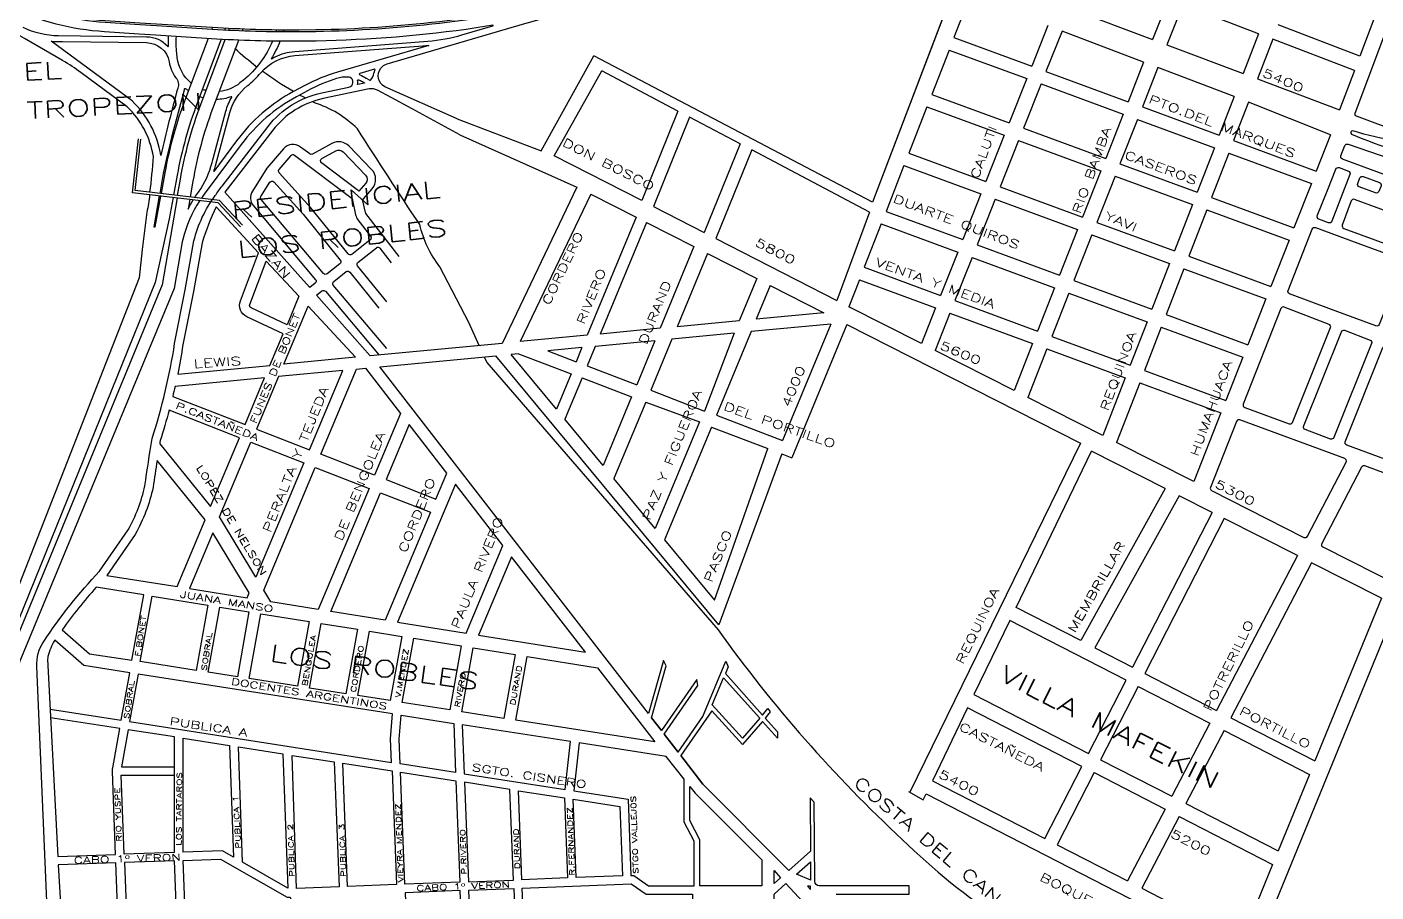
# Model space of a CAD drawing. Header units: millimetres. Extents: x 4374322 to 4409026, y 6503580 to 6534206.
# Drawn here: x 4379224 to 4380827, y 6525542 to 6526570 of the extents above; entities that cross this region are included whole.
import ezdxf

# ---------------------------------------------------------------- set-up
doc = ezdxf.new("R2010")
doc.units = ezdxf.units.MM
for name, color, linetype in [('LINEA CALLE', 252, 'Continuous'), ('NOMBRE BARRIO', 8, 'Continuous'), ('NOMBRE CALLE', 252, 'Continuous')]:
    doc.layers.add(name, color=color, linetype=linetype)
doc.styles.add('ROMANS', font='romans')
doc.styles.add('S1', font='ROMANS')

msp = doc.modelspace()

# ---------------------------------------------------------------- linework, layer by layer
at = {"layer": 'LINEA CALLE', "transparency": 33554687}
for p, q in [((4380326.8, 6526620.2), (4380228.6, 6526361.9)), ((4380322.9, 6526609.9), (4380228.6, 6526361.9)), ((4380344.3, 6526607.1), (4380325.1, 6526557.7)), ((4380580, 6526603.2), (4380561.1, 6526555.4)), ((4380464.2, 6526592), (4380561.1, 6526555.4)), ((4380596.9, 6526596.7), (4380578.1, 6526549)), ((4380687, 6526562.3), (4380596.9, 6526596.7)), ((4380826.4, 6526585.8), (4380807.3, 6526535.7)), ((4380436.6, 6526571.9), (4380417.5, 6526523.7)), ((4380807.3, 6526535.7), (4380710.5, 6526572.7)), ((4380325.1, 6526557.7), (4380417.5, 6526523.7)), ((4380453.6, 6526565.4), (4380434.5, 6526517.4)), ((4380550.5, 6526528.5), (4380453.6, 6526565.4)), ((4380687, 6526562.3), (4380668.6, 6526514.9)), ((4380703.9, 6526555.8), (4380685.6, 6526508.5)), ((4380800.8, 6526518.7), (4380703.9, 6526555.8)), ((4380319.3, 6526542.9), (4380298.8, 6526490.2)), ((4380319.3, 6526542.9), (4380411.6, 6526508.9)), ((4380578.1, 6526549), (4380668.6, 6526514.9)), ((4379834.6, 6526423.1), (4379897.4, 6526535.9)), ((4380228.6, 6526361.9), (4379897.4, 6526535.9)), ((4380550.5, 6526528.5), (4380532, 6526481.5)), ((4380567.5, 6526522), (4380549, 6526475.2)), ((4380658, 6526487.5), (4380567.5, 6526522)), ((4379850.3, 6526417.1), (4379906.7, 6526518.3)), ((4379997.3, 6526470.4), (4379906.7, 6526518.3)), ((4380411.6, 6526508.9), (4380390.7, 6526456.3)), ((4380434.5, 6526517.4), (4380532, 6526481.5)), ((4380685.6, 6526508.5), (4380783, 6526471.9)), ((4380800.8, 6526518.7), (4380783, 6526471.9)), ((4380298.8, 6526490.2), (4380390.7, 6526456.3)), ((4380428.7, 6526502.6), (4380407.8, 6526450)), ((4380428.7, 6526502.6), (4380526.1, 6526466.6)), ((4380293, 6526475.3), (4380271.6, 6526420.4)), ((4380293, 6526475.3), (4380384.8, 6526441.5)), ((4380549, 6526475.2), (4380640.3, 6526441.6)), ((4380658, 6526487.5), (4380640.3, 6526441.6)), ((4380675, 6526481), (4380657.3, 6526435.3)), ((4380772.5, 6526441.9), (4380675, 6526481)), ((4379735, 6526460.9), (4379834.6, 6526423.1)), ((4379997.3, 6526470.4), (4379954.2, 6526364.1)), ((4380011.1, 6526463.1), (4379968.1, 6526356.8)), ((4380071.2, 6526431.2), (4380011.1, 6526463.1)), ((4380526.1, 6526466.6), (4380505.4, 6526414)), ((4380543.2, 6526460.4), (4380522.4, 6526407.8)), ((4380543.2, 6526460.4), (4380634.5, 6526426.7)), ((4379738, 6526442.1), (4379877.1, 6526380)), ((4380384.8, 6526441.5), (4380363, 6526386.6)), ((4380407.8, 6526450), (4380505.4, 6526414)), ((4380772.5, 6526441.9), (4380755.6, 6526399)), ((4380071.2, 6526431.2), (4380028.6, 6526325.8)), ((4380401.9, 6526435.2), (4380380.1, 6526380.4)), ((4380401.9, 6526435.2), (4380499.5, 6526399.2)), ((4380634.5, 6526426.7), (4380614.1, 6526374)), ((4380657.3, 6526435.3), (4380755.6, 6526399)), ((4379954.2, 6526364.1), (4379850.3, 6526417.1)), ((4380085, 6526424.2), (4380042.4, 6526318.7)), ((4380225, 6526350.3), (4380085, 6526424.2)), ((4380271.6, 6526420.4), (4380363, 6526386.6)), ((4380651.6, 6526420.4), (4380631.1, 6526367.7)), ((4380651.6, 6526420.4), (4380749.8, 6526384.2)), ((4380265.8, 6526405.5), (4380244.6, 6526351)), ((4380265.8, 6526405.5), (4380357.2, 6526371.8)), ((4380499.5, 6526399.2), (4380477.9, 6526344.3)), ((4380516.6, 6526392.9), (4380494.9, 6526338)), ((4380516.6, 6526392.9), (4380608.4, 6526359.1)), ((4380522.4, 6526407.8), (4380614.1, 6526374)), ((4379877.1, 6526380), (4379788.6, 6526194.2)), ((4380380.1, 6526380.4), (4380477.9, 6526344.3)), ((4380749.8, 6526384.2), (4380729, 6526331.6)), ((4379459.2, 6526373.8), (4379548.7, 6526272.9)), ((4379893.9, 6526371.5), (4379809.7, 6526196.3)), ((4379893.9, 6526371.5), (4379947.5, 6526344.2)), ((4380357.2, 6526371.8), (4380335.6, 6526317.5)), ((4380374.2, 6526365.5), (4380352.6, 6526311.2)), ((4380374.2, 6526365.5), (4380472, 6526329.5)), ((4380631.1, 6526367.7), (4380729, 6526331.6)), ((4379448.6, 6526356.6), (4379499.2, 6526301.9)), ((4379968.1, 6526356.8), (4380028.6, 6526325.8)), ((4380225, 6526350.3), (4380186.1, 6526245.1)), ((4380225, 6526350.3), (4380186.1, 6526245.1)), ((4380244.6, 6526351), (4380335.6, 6526317.5)), ((4380608.4, 6526359.1), (4380587.1, 6526304.1)), ((4380625.4, 6526352.8), (4380604.1, 6526297.8)), ((4380625.4, 6526352.8), (4380723.2, 6526316.8)), ((4379947.5, 6526344.2), (4379889.4, 6526203.8)), ((4379959.9, 6526337.9), (4379905, 6526205.3)), ((4379959.9, 6526337.9), (4380016.3, 6526309.2)), ((4380238.8, 6526336.2), (4380218.7, 6526284.6)), ((4380238.8, 6526336.2), (4380329.7, 6526302.7)), ((4380472, 6526329.5), (4380450.6, 6526275.1)), ((4380494.9, 6526338), (4380587.1, 6526304.1)), ((4380042.4, 6526318.7), (4380186.1, 6526245.1)), ((4380489.1, 6526323.2), (4380467.6, 6526268.8)), ((4380489.1, 6526323.2), (4380581.3, 6526289.2)), ((4380723.2, 6526316.8), (4380701.5, 6526261.9)), ((4380016.3, 6526309.2), (4379976.1, 6526212.1)), ((4380032.3, 6526301.1), (4379996.2, 6526214)), ((4380032.3, 6526301.1), (4380091, 6526271.2)), ((4380329.7, 6526302.7), (4380309.3, 6526251.2)), ((4380352.6, 6526311.2), (4380450.6, 6526275.1)), ((4380604.1, 6526297.8), (4380701.5, 6526261.9)), ((4380218.7, 6526284.6), (4380309.3, 6526251.2)), ((4380346.7, 6526296.4), (4380326.3, 6526245)), ((4380346.7, 6526296.4), (4380444.8, 6526260.3)), ((4380581.3, 6526289.2), (4380560.2, 6526234.7)), ((4380598.3, 6526282.9), (4380577.3, 6526228.4)), ((4380598.3, 6526282.9), (4380695.7, 6526247)), ((4380091, 6526271.2), (4380070.2, 6526221.1)), ((4380212.9, 6526269.8), (4380200.4, 6526237.6)), ((4380212.9, 6526269.8), (4380303.4, 6526236.4)), ((4380467.6, 6526268.8), (4380560.2, 6526234.7)), ((4380106.9, 6526263.1), (4380090.3, 6526223)), ((4380106.9, 6526263.1), (4380170.6, 6526230.6)), ((4380444.8, 6526260.3), (4380424.5, 6526208.8)), ((4380461.8, 6526254), (4380441.5, 6526202.5)), ((4380461.8, 6526254), (4380554.5, 6526219.8)), ((4380286.5, 6526193.9), (4380200.4, 6526237.6)), ((4380303.4, 6526236.4), (4380286.5, 6526193.9)), ((4380326.3, 6526245), (4380424.5, 6526208.8)), ((4380695.7, 6526247), (4380674.3, 6526192.6)), ((4380070.2, 6526221.1), (4379996.2, 6526214)), ((4380178.9, 6526217.2), (4380084.2, 6526208.2)), ((4380170.6, 6526230.6), (4380090.3, 6526223)), ((4380178.9, 6526217.2), (4380121.6, 6526078.9)), ((4380198, 6526216.7), (4380132.4, 6526058.3)), ((4380198, 6526216.7), (4380475.5, 6526075.5)), ((4380320.4, 6526230.1), (4380302.8, 6526185.7)), ((4380320.4, 6526230.1), (4380418.6, 6526193.9)), ((4380554.5, 6526219.8), (4380534.5, 6526168.2)), ((4380577.3, 6526228.4), (4380674.3, 6526192.6)), ((4379889.4, 6526203.8), (4379809.7, 6526196.3)), ((4379976.1, 6526212.1), (4379905, 6526205.3)), ((4380064.1, 6526206.3), (4379990.1, 6526199.3)), ((4380064.1, 6526206.3), (4380028.9, 6526113.6)), ((4380084.2, 6526208.2), (4380043.1, 6526108.9)), ((4380441.5, 6526202.5), (4380534.5, 6526168.2)), ((4380571.5, 6526213.5), (4380551.5, 6526161.9)), ((4380571.5, 6526213.5), (4380668.4, 6526177.8)), ((4379883.3, 6526189.1), (4379842.7, 6526185.2)), ((4379842.7, 6526185.2), (4379876.4, 6526172.4)), ((4379883.3, 6526189.1), (4379876.4, 6526172.4)), ((4379898.9, 6526190.6), (4379889.3, 6526167.5)), ((4379970, 6526197.3), (4379898.9, 6526190.6)), ((4379970, 6526197.3), (4379948.3, 6526145)), ((4379990.1, 6526199.3), (4379965, 6526138.7)), ((4380396.6, 6526138.1), (4380302.8, 6526185.7)), ((4380418.6, 6526193.9), (4380396.6, 6526138.1)), ((4380435.7, 6526187.7), (4380412.9, 6526129.9)), ((4380435.7, 6526187.7), (4380528.7, 6526153.3)), ((4379808, 6526181.9), (4379799, 6526181.1)), ((4379853, 6526115.9), (4379799, 6526181.1)), ((4379808, 6526181.9), (4379870.4, 6526158.1)), ((4380668.4, 6526177.8), (4380648.1, 6526126.3)), ((4379870.4, 6526158.1), (4379853, 6526115.9)), ((4379883.4, 6526153.2), (4379862.9, 6526103.9)), ((4379883.4, 6526153.2), (4379942.3, 6526130.7)), ((4379889.3, 6526167.5), (4379948.3, 6526145)), ((4380528.7, 6526153.3), (4380502.2, 6526084.6)), ((4380551.5, 6526161.9), (4380648.1, 6526126.3)), ((4379965, 6526138.7), (4380028.9, 6526113.6)), ((4380545.8, 6526147.1), (4380518.4, 6526076.4)), ((4380545.8, 6526147.1), (4380642.3, 6526111.5)), ((4379942.3, 6526130.7), (4379908.5, 6526048.9)), ((4379959, 6526124.4), (4379921.3, 6526033.4)), ((4379959, 6526124.4), (4380023, 6526101)), ((4380502.2, 6526084.6), (4380412.9, 6526129.9)), ((4380043.1, 6526108.9), (4380121.6, 6526078.9)), ((4380642.3, 6526111.5), (4380610.1, 6526029.9)), ((4379908.5, 6526048.9), (4379862.9, 6526103.9)), ((4380037.1, 6526094.6), (4380104, 6526069.1)), ((4380475.5, 6526075.5), (4380272.7, 6525660.6)), ((4380610.1, 6526029.9), (4380518.4, 6526076.4)), ((4380120.7, 6526062.8), (4380132.4, 6526058.3)), ((4380575.9, 6526021.6), (4380488.4, 6526066)), ((4380592.7, 6526013.1), (4380492.5, 6525832.2)), ((4380631.8, 6525993.3), (4380592.7, 6526013.1)), ((4380631.8, 6525993.3), (4380537.4, 6525809.1)), ((4380646.3, 6525986), (4380551.9, 6525801.7)), ((4380733.1, 6525942), (4380646.3, 6525986)), ((4379789.4, 6525953.8), (4379782.8, 6525962.3)), ((4380733.1, 6525942), (4380637.1, 6525757.8)), ((4380750.1, 6525933.4), (4380654, 6525749.1)), ((4380833.1, 6525891.3), (4380750.1, 6525933.4)), ((4380851.2, 6525882.1), (4380675.8, 6525453.2)), ((4380833.1, 6525891.3), (4380754, 6525697.8)), ((4380492.5, 6525832.2), (4380537.4, 6525809.1)), ((4380551.9, 6525801.7), (4380637.1, 6525757.8)), ((4380544, 6525786.3), (4380499.4, 6525699.2)), ((4380544, 6525786.3), (4380629.1, 6525742.6)), ((4380629.1, 6525742.6), (4380583.9, 6525655.8)), ((4380654, 6525749.1), (4380754, 6525697.8)), ((4380646.1, 6525733.9), (4380600.8, 6525647.1)), ((4380646.1, 6525733.9), (4380747.5, 6525681.8)), ((4380499.4, 6525699.2), (4380583.9, 6525655.8)), ((4380491.6, 6525683.9), (4380575.9, 6525640.5)), ((4380747.5, 6525681.8), (4380710.3, 6525590.8)), ((4380575.9, 6525640.5), (4380531.4, 6525555.1)), ((4380600.8, 6525647.1), (4380710.3, 6525590.8)), ((4380592.9, 6525631.8), (4380548.3, 6525546.4)), ((4380592.9, 6525631.8), (4380703.7, 6525574.8)), ((4380703.7, 6525574.8), (4380667.1, 6525485.3)), ((4380548.3, 6525546.4), (4380667.1, 6525485.3))]:
    msp.add_line(p, q, dxfattribs=at)
for points in [[(4379370.1, 6526373.8, 0.01786), (4379374.1, 6526416.2, 0.163961), (4379343, 6526475.4), (4379288.3, 6526515.6, 0.034512), (4379266.2, 6526530.5), (4379221.1, 6526556.5, -0.0182), (4379210.3, 6526563.3), (4379117.8, 6526646.9), (4379087.7, 6526670), (4379026.5, 6526723.7, 0.399651), (4379012.8, 6526720.7), (4379011.5, 6526717.3, -0.011747), (4379008.9, 6526699.1, -0.036953), (4379070.5, 6526610.4, 0.036953), (4379008.9, 6526699.1)], [(4379208.3, 6526603.9, 0.093917), (4379316.8, 6526576), (4379357.9, 6526573.4), (4379377.9, 6526572), (4379444, 6526567.8, 0.017205), (4379547.2, 6526564.8), (4379567.2, 6526565.1, 0.049108), (4379859.3, 6526599.2), (4380080.6, 6526647.5), (4380111, 6526652.5), (4380118.5, 6526653.4)], [(4380118.5, 6526653.4), (4380126.2, 6526654.3), (4380141.4, 6526655.3), (4380156.8, 6526655.7), (4380182.1, 6526655.6, -0.070951), (4380331.4, 6526629.9, 1), (4380331.9, 6526631.5, 0.07096), (4380182.1, 6526657.2), (4380156.8, 6526657.3), (4380141.4, 6526656.9), (4380126, 6526655.9), (4380118.4, 6526655), (4380110.7, 6526654.1), (4380080.3, 6526649), (4379858.9, 6526600.8, -0.049109), (4379567.1, 6526566.7), (4379547.2, 6526566.6, -0.017213), (4379444.1, 6526569.6), (4379378, 6526573.8), (4379358, 6526575), (4379316.9, 6526577.6, -0.093917), (4379209, 6526605.3)], [(4380801.7, 6526468), (4380872.5, 6526657.4, -0.416729), (4380876.3, 6526659.1), (4380931.1, 6526638.1, -0.417992), (4380932.8, 6526634.2), (4380857.7, 6526445.8, -0.408654), (4380855.2, 6526444.7), (4380803.4, 6526464.2, -0.413498), (4380801.7, 6526468)], [(4379524.5, 6526553.3, -0.045552), (4379514, 6526532.3, -0.021032), (4379518.8, 6526534.9, -0.09298), (4379542, 6526541.2), (4379700.1, 6526553.5, 0.051726), (4379740.7, 6526560.9), (4379777.4, 6526571.6, 0.938546), (4379777.2, 6526572.6), (4379757.5, 6526569.1, -0.03156), (4379567.4, 6526553.6), (4379547.3, 6526553.3, -0.017216), (4379443.2, 6526556.3), (4379377.1, 6526560.6), (4379357.2, 6526561.9), (4379316.1, 6526564.6, -0.093326), (4379204.1, 6526593.2)], [(4379735, 6526460.9), (4379649.1, 6526499.1, -0.45726), (4379644.2, 6526521.2, -0.162278), (4379652, 6526526.6), (4379652, 6526526.6), (4379815.5, 6526574.4, -0.017478), (4379849.4, 6526583.1), (4379879.3, 6526589.6)], [(4379219, 6526570.1, 0.110127), (4379261.3, 6526560.1), (4379365.9, 6526558.7, -0.206418), (4379391.2, 6526547.4, 0.697023), (4379392.1, 6526547.7, -0.022862), (4379392.2, 6526559.6)], [(4379403.1, 6526497.6, 0.010541), (4379383, 6526417.7, 0.165241), (4379348.8, 6526482.3), (4379252.7, 6526553.3, 0.029244), (4379266.3, 6526553), (4379365.8, 6526551.7, -0.357165), (4379392.9, 6526528.8, 0.11511), (4379400.8, 6526509.8, -0.278721), (4379403.1, 6526497.6)], [(4379439.1, 6526556.6), (4379412.1, 6526485.1, 0.045158), (4379387.7, 6526396.9), (4379383.2, 6526372.3)], [(4379454.8, 6526555.6), (4379454.4, 6526554.5), (4379426.2, 6526479.8, 0.045158), (4379402.4, 6526394.3), (4379398.1, 6526370.5)], [(4379419.1, 6526503.6, -0.197422), (4379402.5, 6526534.1), (4379401.9, 6526539.3, -0.040919), (4379401.4, 6526559)], [(4379402.8, 6526370), (4379406.2, 6526389.4, -0.047274), (4379430.5, 6526478.2), (4379459.6, 6526555.4)], [(4379475.4, 6526554.6), (4379474.1, 6526551.2), (4379444.5, 6526472.9, 0.047274), (4379421, 6526386.8), (4379417.8, 6526368.2)], [(4379515.7, 6526553.4, -0.121678), (4379481, 6526507), (4379477, 6526503.7, -0.149283), (4379452.3, 6526493.5, -0.149283)], [(4379520.4, 6526566.7, -0.003873), (4379519.9, 6526564.9)], [(4379528.9, 6526566.6, -0.003614), (4379528.4, 6526564.8)], [(4379496.9, 6526522.7, -0.021688), (4379471, 6526544.6)], [(4379447.6, 6526369.8, -0.018419), (4379455.7, 6526381.2), (4379510.3, 6526451.9, -0.178318), (4379574.4, 6526492.1), (4379606.5, 6526498.9, 0.71511), (4379607.9, 6526510.2, 0.101321), (4379605.5, 6526510.8, 0.087091), (4379591.8, 6526509), (4379591.8, 6526509, 0.048526), (4379557.4, 6526494.5), (4379544, 6526487.3, 0.109618), (4379478.5, 6526430.6), (4379434.5, 6526371.5, 0.009807), (4379431.1, 6526366.7, 0.009807)], [(4379540.6, 6526493.4, -0.028325), (4379503.5, 6526517.7)], [(4379617, 6526501.8, -0.546488), (4379616.7, 6526502.2, 0.094433), (4379616.8, 6526506.6, -0.57785), (4379617.9, 6526507.4, -0.031486), (4379622.4, 6526505.4), (4379622.4, 6526505.4), (4379624.9, 6526504, -0.697961), (4379624.8, 6526503.5), (4379617, 6526501.8)], [(4379382, 6526372.4), (4379386.1, 6526396.1), (4379390, 6526413.8), (4379394, 6526430), (4379397, 6526442.4), (4379411.1, 6526495.7, 0.003021), (4379411.1, 6526496.2, -0.640766), (4379412.7, 6526496.9), (4379412.7, 6526496.9, 0.017425), (4379415.7, 6526494.6)], [(4379436.7, 6526494.7, -0.025174), (4379432.3, 6526496.1)], [(4379738, 6526442.1), (4379681.6, 6526472.8), (4379656.8, 6526486.3), (4379640.4, 6526495.1, 0.177148), (4379630.4, 6526496.6), (4379575.8, 6526485.1, 0.178318), (4379516, 6526447.5), (4379459.2, 6526373.8)], [(4379554.4, 6526485.9, -0.004756), (4379547.8, 6526489.4)], [(4379423.3, 6526367.6, -0.01221), (4379427.6, 6526373.9, 0.098348), (4379443.8, 6526409.3, 0.00734), (4379444.6, 6526412.2), (4379460.2, 6526470.1, -0.06957), (4379467.2, 6526486.7, 0.70554), (4379466.7, 6526487.4, -0.083238), (4379448.8, 6526484.1)], [(4379429.1, 6526487.5, 0.020947), (4379433.5, 6526486.1, 0.020947)], [(4379761, 6526191.6), (4379748.7, 6526219.1), (4379714.6, 6526285.3, -0.117539), (4379690.7, 6526335.4, -0.005526), (4379616.5, 6526449.2, 0.116002), (4379565.4, 6526480.3, -0.001707), (4379563, 6526481.5)], [(4379666.1, 6526297.3), (4379626.7, 6526348.4, -0.110107), (4379626.2, 6526349.6), (4379623.1, 6526363.5, -0.237874), (4379623.7, 6526366.1), (4379634, 6526377.9, 0.388955), (4379633.4, 6526400.9), (4379606.6, 6526428.6, 0.33605), (4379586.3, 6526431.8), (4379563.1, 6526419.2, -0.293161), (4379559.8, 6526419.5), (4379549, 6526427.6, 0.396144), (4379528.6, 6526425.4), (4379509, 6526402.5), (4379491.7, 6526375.3, 0.327913), (4379492.9, 6526357.6), (4379566.8, 6526269.9, -0.422879), (4379566.4, 6526265.6), (4379559.8, 6526260.4), (4379548.7, 6526272.9)], [(4379618.3, 6526375.1, 0.041463), (4379616.4, 6526376.8), (4379573.9, 6526408.9, -0.546597), (4379574.3, 6526413.9), (4379591, 6526423, -0.33605), (4379599.4, 6526421.7), (4379626.2, 6526394, -0.388955), (4379626.4, 6526384.5), (4379618.3, 6526375.1)], [(4380782.6, 6526403.1), (4380793.7, 6526399, -0.417952), (4380795.5, 6526395.1), (4380774.1, 6526339.3, -0.410402), (4380770.2, 6526337.5), (4380758.6, 6526341.8, -0.420552), (4380756.8, 6526345.7), (4380769.2, 6526377.1), (4380778.7, 6526401.4, -0.407986), (4380782.6, 6526403.1)], [(4379580.5, 6526276.8, -0.405601), (4379576.3, 6526277.2), (4379502, 6526365.3, -0.327913), (4379501.8, 6526368.9), (4379512.5, 6526385.7, -0.495068), (4379517.3, 6526386.1), (4379552.2, 6526347.6), (4379596.1, 6526293, -0.416248), (4379595.6, 6526288.8), (4379580.5, 6526276.8)], [(4379429.2, 6526363.9, 0.084823), (4379409.1, 6526317.5), (4379408.5, 6526315), (4379398.9, 6526259.5), (4379215.6, 6525816.4, 0.091105), (4379196.6, 6525701.9), (4379196.4, 6525634), (4379196.4, 6525634), (4379196.1, 6525474.6), (4379198.5, 6525133.7), (4379198.6, 6525121.3, 0.034281), (4379204.2, 6525047.4, 0.043435), (4379215.5, 6525005.2, -0.009713), (4379215.9, 6525004.2, -0.135088), (4379220.7, 6524955.4, -0.049159), (4379210.2, 6524907.3, 0.049137), (4379202.9, 6524844.2), (4379205.3, 6524178.2, -0.110569), (4379119.8, 6523843.4, -0.033494), (4379078.3, 6523767.5, -0.009737), (4379058.2, 6523745.4, 0.012931), (4378991.3, 6523671, 0.101103)], [(4379369.7, 6526370.8, -0.008786), (4379366.5, 6526350.1), (4379360.9, 6526305.6), (4379357.3, 6526272.2), (4379178.7, 6525816.4)], [(4379324.2, 6523703.2), (4379253, 6525400.9), (4379235.6, 6525810.1, -0.158095), (4379243.9, 6525839.8, -0.042943), (4379310.1, 6525923.2), (4379344, 6525972.4, 0.074751), (4379364, 6526024.9, -0.001424), (4379372.5, 6526080.9, 0.040337), (4379399.4, 6526194.2), (4379412, 6526257.8), (4379422.3, 6526315.9, -0.100378), (4379447.6, 6526369.8, 0.100378)], [(4379382.6, 6526369.3), (4379375.9, 6526332.6, -0.412164), (4379375.3, 6526332.2), (4379375.4, 6526332.2, -0.414214), (4379375, 6526332.7), (4379381.5, 6526369.4)], [(4379417.3, 6526365.3), (4379415.3, 6526353.8, -0.020045), (4379421.5, 6526364.8)], [(4380865.9, 6526305.4), (4380877.4, 6526333.9, 0.422688), (4380875.6, 6526337.8), (4380801.1, 6526365.3, 0.413453), (4380797.2, 6526363.5), (4380786.5, 6526334.7, 0.414975), (4380788.3, 6526330.9), (4380809.1, 6526323.2), (4380862.1, 6526303.7, 0.40579), (4380865.9, 6526305.4)], [(4379448.6, 6526356.6, 0.035575), (4379432.1, 6526313.8), (4379421.8, 6526256), (4379409.2, 6526192.5, -0.012116), (4379403, 6526157.5), (4379512.5, 6526168), (4379528.2, 6526205.4), (4379485.1, 6526225.8, -0.39152), (4379477.5, 6526244.7), (4379499.2, 6526301.9)], [(4380722, 6526257.1), (4380750.7, 6526330.1, -0.407904), (4380754.5, 6526331.8), (4380805.1, 6526313.2), (4380857.9, 6526293.7, -0.422688), (4380859.7, 6526289.8), (4380830.3, 6526216.6, -0.406882), (4380826.4, 6526214.9), (4380773.6, 6526234.6), (4380723.7, 6526253.2, -0.419449), (4380722, 6526257.1)], [(4379651.4, 6526243.5), (4379616.8, 6526286.5, -0.416248), (4379617.3, 6526290.7), (4379639, 6526307.9, -0.41818), (4379643.2, 6526307.4), (4379656.6, 6526290)], [(4379547.1, 6526250.2), (4379532.9, 6526216.4), (4379490.2, 6526236.6, -0.39152), (4379488.7, 6526240.4), (4379508.3, 6526292), (4379537.4, 6526260.7), (4379547.1, 6526250.2)], [(4379651.5, 6526188.1), (4379587.9, 6526263.4, -0.422879), (4379588.4, 6526267.7), (4379603.2, 6526279.5, -0.412182), (4379607.4, 6526279), (4379642, 6526236)], [(4379788.6, 6526194.2), (4379631.7, 6526179.3), (4379567.8, 6526251.4), (4379574.3, 6526256.5, -0.405601), (4379578.4, 6526256.1), (4379642.3, 6526180.3)], [(4380892.9, 6526166.8), (4380848.3, 6526055.6, -0.40579), (4380844.5, 6526053.9), (4380791.8, 6526073.3, -0.421875), (4380790.1, 6526077.3), (4380834.7, 6526189.2, -0.410309), (4380838.6, 6526190.9), (4380891.2, 6526170.7, -0.41894), (4380892.9, 6526166.8)], [(4379767, 6526178), (4379770.1, 6526171.3), (4380045, 6525853.6, 0.007087), (4380045, 6525853.6, 0.050429), (4380264.1, 6525604.2, 0.097548), (4380517, 6525437.7, 0.037873), (4380739.9, 6525310.7, 0.044958), (4381000.7, 6525277.7), (4381372.7, 6525059.5), (4381547.4, 6524623.6), (4381579.7, 6524539.1), (4381589.6, 6524510.6), (4381650, 6524359.2), (4381668.6, 6524302), (4381686.2, 6524253.8), (4381726.1, 6524197.5), (4381767.2, 6524130.9), (4381789.4, 6524068.3), (4381797.5, 6524045.4), (4381801.8, 6524012.1), (4381850.8, 6523956.2), (4381972.7, 6523893.2), (4382116.5, 6523837.5)], [(4379392.9, 6526114.9, -0.01291), (4379382.2, 6526078.6, 0.000093), (4379381.7, 6526074.9), (4379442.1, 6526000.1), (4379476.4, 6526081.9), (4379392.9, 6526114.9)], [(4379251.5, 6525759.4), (4379335.9, 6525746.3), (4379346, 6525802.6), (4379291.5, 6525811.1), (4379257, 6525841.3, 0.07273), (4379248.8, 6525821.8, 0.073457), (4379248.5, 6525818.9), (4379260.5, 6525584.1), (4379329.3, 6525586.5), (4379325.5, 6525685.2, -0.053972), (4379325.8, 6525689.5), (4379334.2, 6525736.4), (4379252.1, 6525749.2)], [(4380185.1, 6525539.4), (4380271.8, 6525539.3), (4380271.8, 6525549.3), (4380165, 6525549.4, -0.411761), (4380160, 6525554.3), (4380159.3, 6525648.8), (4380154.2, 6525653.9), (4380154.7, 6525590.4), (4380128.9, 6525567.6), (4380027, 6525670.2), (4380000.8, 6525704.2), (4380027, 6525670.2)], [(4379839.1, 6525259.1), (4379830.4, 6525482.5, 0.130191), (4379827.4, 6525492.3), (4379816.5, 6525509.8, -0.130191), (4379813.5, 6525519.6), (4379812.4, 6525546.6), (4379941.9, 6525551.6), (4379959.4, 6525539.4), (4380014.7, 6525539.4), (4380014.7, 6525433.2), (4380013.5, 6525434.4), (4379982.2, 6525449.7), (4379978.4, 6525441.9), (4380008.4, 6525427.2), (4380014.4, 6525421.3), (4380005.1, 6525402.9), (4380005.3, 6525265), (4379839.1, 6525259.1)]]:
    msp.add_lwpolyline(points, format="xyb", dxfattribs=at)
for points in [[(4379444, 6526569.6), (4379443.4, 6526567.8)], [(4379459.7, 6526568.7), (4379459.1, 6526566.9)], [(4379463.9, 6526566.7), (4379464.6, 6526568.4)], [(4379480.3, 6526567.7), (4379479.7, 6526565.9)], [(4379477.6, 6526332.6), (4379451, 6526361.3), (4379349.2, 6526373.2), (4379356.4, 6526437.2)], [(4379479.8, 6526334.7), (4379452.5, 6526364.2), (4379352.5, 6526375.8), (4379359.4, 6526436.9)], [(4379397.5, 6526367.6), (4379392.9, 6526342.2), (4379376.2, 6526266.6), (4379194, 6525816.4)], [(4379402.3, 6526367), (4379384.4, 6526263.9), (4379200.3, 6525816.4)], [(4379966, 6525749.1), (4379977.8, 6525733.8), (4379966, 6525749.1), (4379983.4, 6525810.7), (4379980, 6525817.1), (4379962.2, 6525754.1), (4379643.3, 6526166.2), (4379780.8, 6526179.3)], [(4380120.7, 6526062.8), (4380045.7, 6525859.5), (4379780.8, 6526179.3)], [(4380023, 6526101), (4379970.3, 6525974.3), (4379921.3, 6526033.4)], [(4380037.1, 6526094.6), (4379981.5, 6525960.8), (4380040.9, 6525889.1), (4380104, 6526069.1)], [(4380575.9, 6526021.6), (4380475.8, 6525840.8), (4380398.9, 6525880.3), (4380488.4, 6526066)], [(4379425.1, 6525805.5), (4379358.6, 6525815.9), (4379372.5, 6525893.6), (4379438.9, 6525882.9), (4379425.1, 6525805.5)], [(4379473.9, 6525797.8), (4379439.2, 6525803.3), (4379453.1, 6525880.7), (4379487.7, 6525875.1), (4379473.9, 6525797.8)], [(4379488.1, 6525795.6), (4379501.9, 6525872.8), (4379559.3, 6525863.6), (4379545.5, 6525786.6)], [(4379559.7, 6525784.4), (4379573.5, 6525861.3), (4379616.6, 6525854.4), (4379602.8, 6525777.7), (4379559.7, 6525784.4)], [(4379655.5, 6525769.5), (4379617, 6525775.5), (4379630.7, 6525852.1), (4379669.2, 6525845.9), (4379655.5, 6525769.5)], [(4379997.5, 6525708.3), (4380026.8, 6525750.8), (4380054.2, 6525816.5), (4380056.9, 6525809.8), (4380053.6, 6525801.9)], [(4380053.6, 6525801.9), (4380097.7, 6525752.4), (4380104.2, 6525760), (4380107, 6525756), (4380101, 6525748.7), (4380115.5, 6525732.5), (4380115.5, 6525724.9), (4380097.7, 6525744.8), (4380074.1, 6525717.5), (4380037.4, 6525757.4), (4380000.8, 6525704.2)], [(4379545.6, 6525786.7), (4379488.1, 6525795.6)], [(4379981, 6525729.7), (4379997.5, 6525708.3), (4379981, 6525729.7), (4380020.8, 6525787.4), (4380019.6, 6525794.5), (4379977.8, 6525733.8)], [(4380031, 6525747.8), (4380031.2, 6525748.4)], [(4379399.2, 6525589), (4379399.2, 6525726.3), (4379344.1, 6525734.9), (4379336.3, 6525690.8), (4379399.2, 6525690.8)], [(4379409.4, 6525589.3), (4379409.4, 6525724.7), (4379464.4, 6525716.1), (4379469.5, 6525583.4), (4379456.2, 6525591), (4379409, 6525589.3)], [(4379604.9, 6525548.6), (4379599.2, 6525695), (4379657.6, 6525685.9), (4379662.8, 6525550.8)], [(4379399.2, 6525589), (4379339.4, 6525586.9), (4379335.8, 6525680.8), (4379399.2, 6525680.8)], [(4380491.6, 6525683.9), (4380447.6, 6525598.1), (4380531.4, 6525555.1)], [(4380271.3, 6525661.4), (4380288.7, 6525651.6), (4380292.1, 6525658.7), (4380660.6, 6525469.3)], [(4379260.5, 6525584.4), (4379260.5, 6525584.1)], [(4380155, 6525556.1), (4380138, 6525563), (4380154.8, 6525577.8), (4380154.8, 6525556.2)], [(4379662.8, 6525550.8), (4379604.9, 6525548.6)]]:
    msp.add_lwpolyline(points, dxfattribs=at)
for points in [[(4379542.3, 6526536.2), (4379694.3, 6526548, 0.008566), (4379701.3, 6526548.3), (4379592.9, 6526516.6, 0.052636), (4379554, 6526500.7), (4379540.7, 6526493.5, 0.109618), (4379472.8, 6526434.8), (4379445.9, 6526398.6), (4379445.9, 6526398.6, 0.016654), (4379447.9, 6526405.3), (4379465, 6526468.8, -0.16052), (4379485.7, 6526500.2), (4379486.2, 6526500.7, 0.041945), (4379501.7, 6526515.7, -0.196796)], [(4379627, 6526509.5), (4379631.2, 6526507, 0.348829), (4379632.2, 6526507.1, 0.156953), (4379636.2, 6526515.2, -0.055764), (4379637.4, 6526519.6, 0.622275), (4379637, 6526520), (4379619.3, 6526514.8), (4379619.3, 6526514.8, 0.723816), (4379619.2, 6526513.3, -0.048019)], [(4380908.5, 6526426.4, 0.525629), (4380906.8, 6526429.1, -0.067123), (4380799, 6526446.8, 0.90516), (4380797.6, 6526443, 0.067111), (4380908.1, 6526411.1, 0.654215), (4380909.9, 6526414.2, -0.259989), (4380908.5, 6526426.4)], [(4380793.5, 6526431), (4380841.9, 6526414.2, -0.420645), (4380843.7, 6526410.4), (4380838.8, 6526397.1, -0.413497), (4380834.9, 6526395.3), (4380786.6, 6526413.1, -0.420514), (4380784.9, 6526417.1), (4380789.7, 6526429.3, -0.402277)], [(4379632.2, 6526321.6, -0.410258), (4379631.7, 6526317.4), (4379609.7, 6526300, -0.412182), (4379605.5, 6526300.5), (4379561.3, 6526355.4), (4379523.6, 6526397, -0.377594), (4379523.5, 6526401), (4379537.7, 6526417.6, -0.396144), (4379541.8, 6526418), (4379610.1, 6526366.5), (4379614.4, 6526346.9, 0.110107), (4379617.2, 6526341)], [(4380804.9, 6526384.1), (4380807.3, 6526390.8, -0.413535), (4380811.2, 6526392.5), (4380830.8, 6526385.3, -0.422605), (4380832.5, 6526381.4), (4380829.9, 6526374.8, -0.40579), (4380826.1, 6526373.1), (4380806.6, 6526380.2, -0.414975)], [(4380772.5, 6526212.9, 0.41894), (4380770.8, 6526216.8), (4380717.4, 6526237.3, 0.411623), (4380713.5, 6526235.6), (4380668.8, 6526122, 0.420552), (4380670.6, 6526118), (4380723.4, 6526098.6, 0.40579), (4380727.2, 6526100.3)], [(4380740.6, 6526095.5), (4380785.5, 6526208, -0.410309), (4380789.3, 6526209.7), (4380819.6, 6526198.1, -0.41894), (4380821.3, 6526194.2), (4380776.3, 6526082.2, -0.40579), (4380772.5, 6526080.5), (4380742.3, 6526091.6, -0.421875)], [(4379506.3, 6526153.2), (4379399.9, 6526143.1, -0.004161), (4379397.1, 6526131.2), (4379483, 6526097.6)], [(4380791, 6526053.1, 0.452042), (4380789.4, 6526057.3), (4380664.6, 6526103.3, 0.407904), (4380660.8, 6526101.5), (4380629.9, 6526023, 0.386864), (4380631.3, 6526019.2), (4380741, 6525963.6, 0.410836), (4380745, 6525964.9)], [(4379318.9, 6525918.4), (4379402.2, 6525905), (4379435.5, 6525984.4), (4379378.6, 6526054.9, 0.000808), (4379373.8, 6526023.1, -0.075763), (4379352.5, 6525967.1)], [(4380809.4, 6526047.1), (4380762, 6525956.3, 0.417599), (4380763.3, 6525952.3), (4380858.7, 6525904, 0.448098), (4380862.8, 6525905.6), (4380902.4, 6526012.4, 0.414675), (4380900.6, 6526016.3), (4380813.1, 6526048.5, 0.37737)], [(4379306.2, 6525904.3, 0.026559), (4379265.6, 6525853.7), (4379298.1, 6525825.3), (4379348.7, 6525817.4), (4379362.6, 6525895.2)], [(4379475.4, 6525485.5), (4379478.2, 6525411.8), (4379449.2, 6525417.4), (4379415.8, 6525416), (4379409.4, 6525579.3), (4379453.7, 6525580.9), (4379533.1, 6525535.8), (4379536.5, 6525535.9, -0.051891), (4379545.8, 6525497.3), (4379442.7, 6525494.6), (4379442.9, 6525484.6)], [(4379802.2, 6525546.2), (4379803.4, 6525516.5, 0.130191), (4379806.4, 6525506.7), (4379817.2, 6525489.3, -0.130342), (4379820.2, 6525479.5), (4379823.2, 6525403.5), (4379754.3, 6525401.8), (4379748.8, 6525544.1)]]:
    msp.add_lwpolyline(points, format="xyb", close=True, dxfattribs=at)
for points in [[(4379557.9, 6526238.5), (4379614.2, 6526177.6), (4379529, 6526169.5)], [(4379559.5, 6526067.7), (4379599.1, 6526162), (4379522.8, 6526154.8), (4379496.6, 6526092.3)], [(4379667.8, 6526111), (4379636.9, 6526037.5), (4379573, 6526062.5), (4379615.5, 6526163.6), (4379626.3, 6526164.6)], [(4379678, 6526097.8), (4379650.5, 6526032.2), (4379709.8, 6526009), (4379722.8, 6526039.9)], [(4379552.9, 6526052.1), (4379496, 6525916.3), (4379452.7, 6525987.9), (4379490, 6526076.6)], [(4379630.3, 6526021.8), (4379570, 6525878), (4379513.7, 6525887.1), (4379505.3, 6525900.9), (4379566.5, 6526046.8)], [(4379789.4, 6525953.8), (4379733, 6526026.7), (4379664.2, 6525862.9), (4379745.7, 6525849.8)], [(4379703.2, 6525993.4), (4379649.5, 6525865.3), (4379584.8, 6525875.6), (4379643.9, 6526016.5)], [(4379488.1, 6525897.5), (4379444.8, 6525969), (4379417, 6525902.6), (4379485.6, 6525891.6)], [(4379760.5, 6525847.4), (4379887.4, 6525827), (4379799.6, 6525940.6)], [(4380529.6, 6525793.7), (4380391.4, 6525864.7), (4380348.9, 6525776.6), (4380485, 6525706.6)], [(4379726.3, 6525758.4), (4379669.7, 6525767.3), (4379683.4, 6525843.7), (4379739.9, 6525834.6)], [(4379754.1, 6525832.3), (4379804, 6525824.3), (4379790.4, 6525748.4), (4379740.5, 6525756.2)], [(4379818.2, 6525822), (4379901.7, 6525808.6), (4379969.9, 6525720.4), (4379804.6, 6525746.2)], [(4379355.9, 6525801.1), (4379345.9, 6525744.7), (4379657, 6525696.1), (4379655.9, 6525723.9), (4379658.3, 6525753.9)], [(4380037.9, 6525764.3), (4380051.4, 6525796.7), (4380094.4, 6525748.6), (4380074, 6525725)], [(4379668.5, 6525752.3), (4379730.9, 6525742.5), (4379733.2, 6525684.2), (4379667.4, 6525694.5), (4379666.3, 6525723.6)], [(4380477.1, 6525691.3), (4380341.4, 6525761), (4380299.6, 6525674.2), (4380433.2, 6525605.5)], [(4379869.8, 6525720.8), (4379741.1, 6525740.9), (4379743.4, 6525682.6), (4379863.5, 6525663.9)], [(4379534, 6525546.7), (4379480, 6525577.4), (4379475.4, 6525714.4), (4379527.8, 6525706.2)], [(4379594.7, 6525548.2), (4379544.3, 6525546.2), (4379539, 6525704.4), (4379588.9, 6525696.6)], [(4380004.5, 6525676.3), (4379983.3, 6525703.1), (4379880.1, 6525719.2), (4379873.8, 6525662.3), (4379938, 6525652.2), (4379941.5, 6525561.6), (4379944.9, 6525561.7), (4379962.5, 6525549.5), (4380016.4, 6525549.4), (4380016.4, 6525602.3), (4380004.5, 6525625)], [(4379673, 6525551.2), (4379667.8, 6525684.3), (4379733.5, 6525674), (4379738.2, 6525553.7)], [(4379801.8, 6525556.2), (4379797.6, 6525664), (4379743.7, 6525672.5), (4379748.4, 6525554.1)], [(4379866.1, 6525558.7), (4379812, 6525556.6), (4379807.9, 6525662.4), (4379862.4, 6525653.9)], [(4380023.4, 6525549.4), (4380023.4, 6525604), (4380011.5, 6525626.8), (4380011.5, 6525667.4), (4380017.8, 6525659.5), (4380097, 6525580.4), (4380097, 6525549.4)], [(4379931.3, 6525561.2), (4379876.3, 6525559.1), (4379872.7, 6525652.3), (4379928.1, 6525643.7)], [(4379329.6, 6525576.5), (4379261.1, 6525574.2), (4379270.8, 6525409.8), (4379336, 6525412.6)], [(4379399.2, 6525579), (4379339.8, 6525576.9), (4379346.2, 6525413), (4379405.5, 6525415.6)], [(4380111.4, 6525552.1), (4380111.4, 6525567.4), (4380119.2, 6525559)], [(4379738.6, 6525543.7), (4379673.4, 6525541.2), (4379678.9, 6525400), (4379744, 6525401.6)], [(4380171.1, 6525502.8), (4380171.1, 6525404.8), (4380111.4, 6525403.7), (4380111.4, 6525539.4), (4380125.6, 6525552)], [(4380151, 6525549), (4380154.7, 6525545), (4380154.7, 6525549)]]:
    msp.add_lwpolyline(points, close=True, dxfattribs=at)

# ---------------------------------------------------------------- texts
at = {"layer": 'NOMBRE BARRIO', "transparency": 33554687, "style": 'ROMANS', "width": 1.5}
for s, height, rotation, p in [('EL', 20, 3, (4379219.9, 6526506.8)), ('TROPEZON', 20, 3, (4379223.9, 6526460.8)), ('RESIDENCIAL ', 20, 6, (4379467.9, 6526341.8)), ('LOS ROBLES', 20, 6, (4379474.9, 6526295.8)), ('LOS ROBLES', 20, 352.047, (4379511.3, 6525816.6)), ('VILLA MAFEKIN', 20, 333, (4380377.4, 6525794.6)), ('COSTA DEL CANAL', 14, 319.6944, (4380204.7, 6525670))]:
    msp.add_text(s, height=height, rotation=rotation, dxfattribs=at).set_placement(p)
at = {"layer": 'NOMBRE CALLE', "linetype": 'Continuous', "transparency": 33554687, "style": 'S1', "width": 1.5}
for s, rotation, p in [('5400', 337.3255, (4380690.6, 6526512)), ('PTO.DEL MARQUES', 339.1075, (4380555.6, 6526480.5)), ('CASEROS', 339.3776, (4380526.8, 6526414.3)), ('DUARTE QUIROS', 339.2111, (4380251.9, 6526362.4)), ('YAVI', 337.3255, (4380503.3, 6526342)), ('BAZAN', 309.707, (4379489.7, 6526319.1)), ('5600', 337.3255, (4380307.3, 6526188)), ('LEWIS', 3.9483, (4379422.4, 6526164.7))]:
    msp.add_text(s, height=10, rotation=rotation, dxfattribs=at).set_placement(p)
at = {"layer": 'NOMBRE CALLE', "transparency": 33554687, "style": 'ROMANS', "width": 1.5}
for s, height, rotation, p in [('CALUTI', 10, 70, (4380353.9, 6526388.8)), ('RIO BAMBA', 10, 70, (4380474.9, 6526347.2)), ('DON BOSCO', 10, 333, (4379858.9, 6526429.8)), ('CORDERO', 10, 64.4149, (4379844.5, 6526238.6)), ('5800', 10, 333, (4380087.9, 6526310.8)), ('RIVERO', 10, 68, (4379885.9, 6526215.8)), ('VENTA Y MEDIA', 10, 340, (4380230.9, 6526286.8)), ('DURAND', 10, 68, (4379959.6, 6526191.7)), ('FUNES DE BONET', 8, 68, (4379496.2, 6526097.8)), ('REQUINOA', 10, 70, (4380508.1, 6526112.9)), ('HUMAHUACA', 10, 70, (4380614.9, 6526058.8)), ('4000', 10, 68, (4380129.7, 6526117.3)), ('PERALTA Y TEJEDA', 10, 68, (4379513, 6525968.2)), ('P.CASTAÑEDA', 8, 338.1327, (4379399.8, 6526117.1)), ('PAZ Y FIGUEROA', 10, 68, (4379963.9, 6525982.8)), ('DEL PORTILLO', 10, 340.6426, (4380050.6, 6526115.5)), ('DE BENGOLEA', 10, 68, (4379598, 6525958.4)), ('LOPEZ DE NELSON', 8, 301, (4379424.7, 6526046.6)), ('CORDERO', 10, 68, (4379674.2, 6525944.2)), ('5300', 10, 333, (4380633.9, 6526023.8)), ('PAULA RIVERO', 10, 68, (4379736.9, 6525853.8)), ('PASCO', 10, 68, (4380037.2, 6525909)), ('MEMBRILLAR', 10, 60.3255, (4380468.7, 6525849.2)), ('JUANA MANSO', 8, 350.812, (4379405.1, 6525892.3)), ('REQUINOA', 10, 64, (4380335.9, 6525811.8)), ('F.BONET', 6, 81, (4379358, 6525821.3)), ('SOBRAL', 6, 81.2799, (4379437, 6525804.6)), ('POTRERILLO', 10, 64, (4380629.9, 6525755.8)), ('BENGOLEA', 6, 80, (4379556.7, 6525786.5)), ('CORDERO', 6, 80, (4379614.3, 6525778.8)), ('V.MENDEZ', 6, 80, (4379667.3, 6525772.6)), ('RIVERO', 6, 80, (4379738, 6525761)), ('DURAND', 6, 80, (4379803.7, 6525763.4)), ('SOBRAL', 6, 81.2799, (4379344.9, 6525747.5)), ('DOCENTES ARGENTINOS', 8, 350.812, (4379465.9, 6525788.6)), ('PORTILLO', 10, 333, (4380662.9, 6525753.8)), ('PUBLICA A', 9, 351.295, (4379392.8, 6525740.8)), ('CASTAÑEDA', 10, 333, (4380330.1, 6525735.4)), ('SGTO. CISNERO', 9, 351.295, (4379751.8, 6525686.1)), ('LOS TARTAROS', 6, 89.5227, (4379407.3, 6525596.9)), ('5400', 10, 333, (4380305.9, 6525678.8)), ('RIO YUSPE', 6, 92, (4379336.4, 6525601.9)), ('PUBLICA 1', 6, 93, (4379478.1, 6525593.8)), ('VIEYRA MENDEZ', 6, 92, (4379671, 6525553.6)), ('R.FERNANDEZ', 6, 92, (4379874.6, 6525561.6)), ('STGO VALLEJ0S', 6, 92, (4379950.3, 6525563.8)), ('PUBLICA 2', 6, 92, (4379541.9, 6525560)), ('PUBLICA 3', 6, 92, (4379603, 6525560)), ('P.RIVERO', 6, 92, (4379746.3, 6525562.9)), ('DURAND', 6, 92, (4379809.6, 6525569.3)), ('5200', 10, 333, (4380581.4, 6525607.9)), ('CABO 1º VERON', 8, 1.7022, (4379279.8, 6525575.6)), ('BOQUERON', 10, 333, (4380426, 6525556.6)), ('CABO 1º VERON', 7, 2.4239, (4379686.7, 6525542.9))]:
    msp.add_text(s, height=height, rotation=rotation, dxfattribs=at).set_placement(p)

doc.saveas('drawing.dxf')
